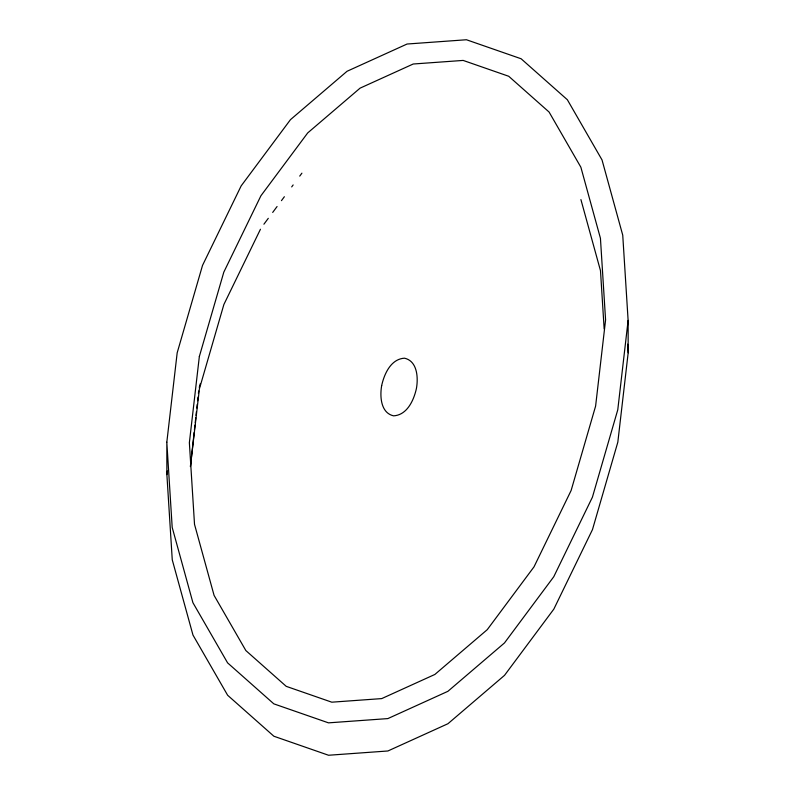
<?xml version="1.0" encoding="UTF-8"?>
<svg xmlns="http://www.w3.org/2000/svg" width="795" height="795" viewBox="0 0 795 795"><rect width="100%" height="100%" fill="white"/><g stroke="black" fill="none" stroke-linecap="round" stroke-linejoin="round"><path stroke-width="1.19" d="M190.442 466.566L194.159 432.44M194.427 430.006L194.954 425.136M195.222 422.692L195.759 417.822M196.017 415.387L196.415 411.731M196.812 408.073L197.21 404.416M197.617 400.76L198.015 397.103M198.412 393.446L198.671 391.011M166.821 442.209L177.176 352.831L202.526 265.401L241.173 185.871L290.473 119.657L347.057 71.272L407.08 44.023L466.446 39.75L521.113 58.76L567.362 99.743L602.024 159.924L622.743 235.181L628.12 320.405L628.179 352.791L617.824 442.169L592.474 529.599L553.827 609.129L504.527 675.343L447.943 723.728L387.92 750.977L328.554 755.25L273.887 736.24L227.638 695.257L192.976 635.076L172.257 559.819L166.88 474.595L166.821 442.209L172.197 527.423L192.917 602.69L227.589 662.861L273.828 703.853L328.494 722.854L387.861 718.591L447.883 691.332L504.477 642.946L553.767 576.733L592.414 497.203L617.775 409.773L628.12 320.405M166.88 474.595L167.308 470.928M190.422 466.456L199.396 388.894L223.872 304.525L260.452 229.248M199.257 387.384L200.221 383.836M263.91 224.21L268.293 218.327M272.685 212.434L277.067 206.541M281.45 200.658L284.372 196.723M291.685 186.914L293.146 184.947M299.725 176.112L301.911 173.171M580.916 199.595L600.483 270.658L604.15 328.812M627.633 344.146L628.179 352.791M381.68 385.545C379.772 396.238 380.626 412.953 393.604 415.845C407.199 415.06 413.867 400.094 416.421 388.487C418.329 377.784 417.474 361.079 404.496 358.187C390.901 358.962 384.233 373.938 381.68 385.545M199.346 356.498L189.369 442.686L194.517 524.342L214.084 595.405L245.854 650.558L286.22 686.343L331.793 702.184L381.719 698.596L434.865 674.458L487.236 629.69L534.011 566.855L571.128 490.475L595.604 406.106L605.581 319.928L600.434 238.261L580.867 167.208L549.087 112.045L508.721 76.27L463.147 60.42L413.221 64.007L360.075 88.146L307.705 132.924L260.929 195.749L223.812 272.138L199.346 356.498"/></g></svg>
